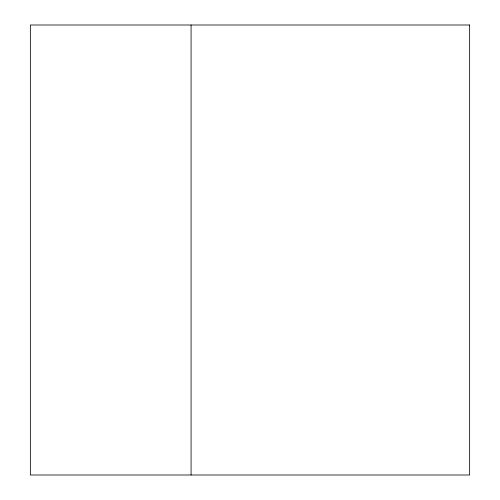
<?xml version="1.0" encoding="UTF-8"?>
<svg xmlns="http://www.w3.org/2000/svg" width="500" height="500" viewBox="0 0 500 500"><rect width="100%" height="100%" fill="white"/><g stroke="black" fill="none" stroke-linecap="round" stroke-linejoin="round"><path stroke-width="0.75" d="M191.069 25L191.069 475M469.644 25L30.356 25L30.356 475L469.644 475L469.644 25"/></g></svg>
